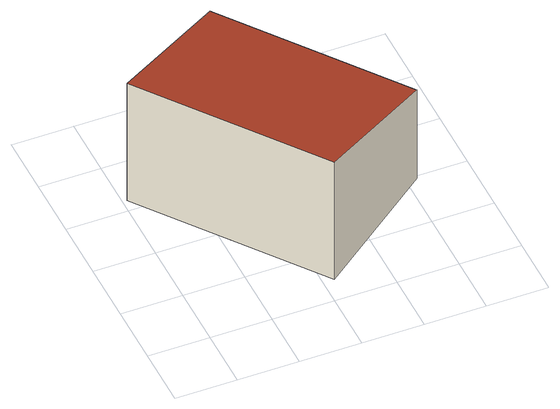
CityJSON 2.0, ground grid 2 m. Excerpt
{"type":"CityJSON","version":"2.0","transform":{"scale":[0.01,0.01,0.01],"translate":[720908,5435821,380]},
"CityObjects":{
"building1":{"type":"Building","attributes":{"Gemeindeschluessel":"09375181","HoeheDach":"385.600","HoeheGrund":"380.920","Methode":"1000","NiedrigsteTraufeDesGebaeudes":"384.452","Geometrietyp2DReferenz":"3000","measuredHeight":4.68,"function":"31001_2463","roofType":"2100"},"geometry":[{"type":"Solid","lod":"2","boundaries":[[[[0,1,2,3]],[[4,5,1,0]],[[6,7,5,4]],[[1,5,7,2]],[[3,6,4,0]],[[3,2,7,6]]]],"semantics":{"surfaces":[{"type":"WallSurface","Flaeche":"32.793","Z_MAX":"4.680","Z_MAX_ASL":"385.600","Z_MIN":"0.000","Z_MIN_ASL":"380.920"},{"type":"WallSurface","Flaeche":"20.559","Z_MAX":"4.680","Z_MAX_ASL":"385.600","Z_MIN":"0.000","Z_MIN_ASL":"380.920"},{"type":"WallSurface","Flaeche":"24.678","Z_MAX":"3.537","Z_MAX_ASL":"384.457","Z_MIN":"0.000","Z_MIN_ASL":"380.920"},{"type":"RoofSurface","Dachneigung":"77.131","Dachorientierung":"52.909","Flaeche":"35.973","Z_MAX":"4.680","Z_MAX_ASL":"385.600","Z_MIN":"3.532","Z_MIN_ASL":"384.452"},{"type":"GroundSurface","Flaeche":"35.070","Z_MAX":"0.000","Z_MAX_ASL":"380.920","Z_MIN":"0.000","Z_MIN_ASL":"380.920"},{"type":"WallSurface","Flaeche":"20.628","Z_MAX":"4.680","Z_MAX_ASL":"385.600","Z_MIN":"0.000","Z_MIN_ASL":"380.920"}],"values":[[0,1,2,3,4,5]]}}]}
},
"vertices":[
[436,84,92],[436,84,560],[14,643,560],[14,643,92],[834,388,92],[834,388,446],[414,947,92],[414,947,445]
]}
